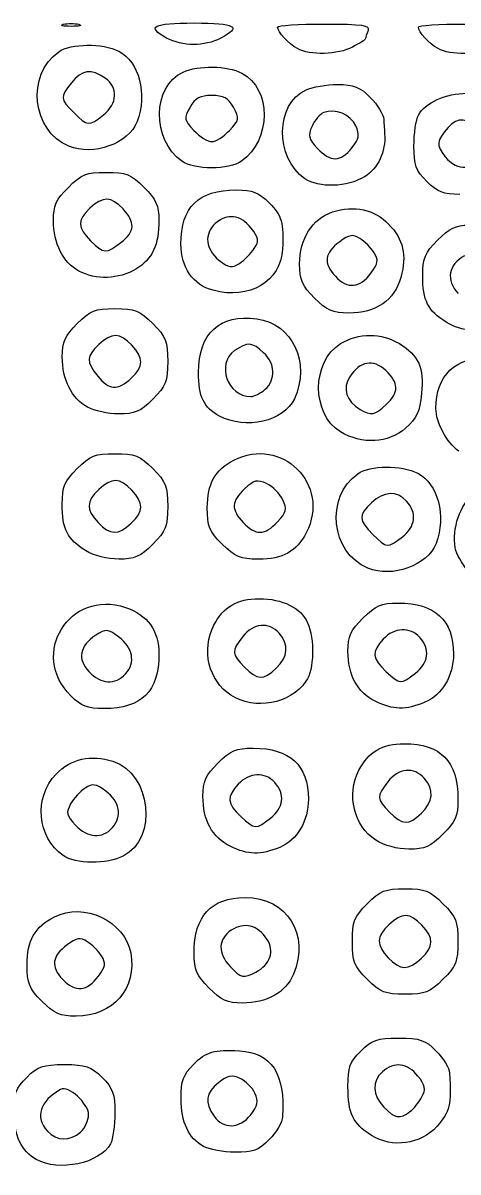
# Model space of a CAD drawing. Extents: x -1 to 2559, y 1 to 1442.
# Drawn here: x 1954.9 to 2086.8, y 1091.4 to 1440 of the extents above; entities that cross this region are included whole.
import ezdxf

# ---------------------------------------------------------------- set-up
doc = ezdxf.new("R2010")
doc.units = 0
doc.layers.get('0').update_dxf_attribs({"linetype": 'CONTINUOUS'})
doc.layers.add('IMAGE', color=7, linetype='CONTINUOUS')

# ---------------------------------------------------------------- blocks, each defined once
blk = doc.blocks.new('wave')
at = {"layer": 'IMAGE', "color": 7}
for points in [[(1064.23, -170.36), (1064.23, -170.36)], [(1095.56, -174.52), (1095.56, -174.52)], [(1135.23, -177.74), (1135.23, -177.74)], [(1177.9, -177.74), (1177.9, -177.74)], [(1076.38, -197.85), (1076.38, -197.85)], [(1114.63, -202.54), (1114.63, -202.54)], [(1065.9, -207.34), (1065.9, -207.34)], [(1151.73, -207.86), (1151.73, -207.86)], [(1137.52, -217.2), (1137.52, -217.2)], [(1174.46, -218.05), (1174.46, -218.05)], [(1081.72, -236.52), (1081.72, -236.52)], [(1122.16, -238.39), (1122.16, -238.39)], [(1068.91, -245.2), (1068.91, -245.2)], [(1157.55, -245.8), (1157.55, -245.8)], [(1109.65, -251.06), (1109.65, -251.06)], [(1140.43, -253.42), (1140.43, -253.42)], [(1180.31, -260.68), (1180.31, -260.68)], [(1084.81, -277.72), (1084.81, -277.72)], [(1125.46, -281.08), (1125.46, -281.08)], [(1162.14, -285.72), (1162.14, -285.72)], [(1071.58, -286.53), (1071.58, -286.53)], [(1111.6, -289.2), (1111.6, -289.2)], [(1084.81, -321.72), (1084.81, -321.72)], [(1129.22, -321.3), (1129.22, -321.3)], [(1167.05, -325.85), (1167.05, -325.85)], [(1070.98, -330.02), (1070.98, -330.02)], [(1112.43, -328.08), (1112.43, -328.08)], [(1156.56, -335.34), (1156.56, -335.34)], [(1128.81, -365.72), (1128.81, -365.72)], [(1083.13, -367.39), (1083.13, -367.39)], [(1171.05, -367.19), (1171.05, -367.19)], [(1066.53, -374.12), (1066.53, -374.12)], [(1115.01, -373.86), (1115.01, -373.86)], [(1158.83, -375.72), (1158.83, -375.72)], [(1127.05, -411.19), (1127.05, -411.19)], [(1172.81, -409.72), (1172.81, -409.72)], [(1079.13, -414.06), (1079.13, -414.06)], [(1159.01, -417.86), (1159.01, -417.86)], [(1114.83, -419.72), (1114.83, -419.72)], [(1064.19, -422.53), (1064.19, -422.53)], [(1172.81, -453.72), (1172.81, -453.72)], [(1074.89, -459.13), (1074.89, -459.13)], [(1122.62, -457.92), (1122.62, -457.92)], [(1156.43, -460.08), (1156.43, -460.08)], [(1108.43, -462.75), (1108.43, -462.75)], [(1057.76, -466.75), (1057.76, -466.75)], [(1121.06, -501.19), (1121.06, -501.19)], [(1169.35, -500.24), (1169.35, -500.24)], [(1069.46, -506.41), (1069.46, -506.41)], [(1157.65, -507.43), (1157.65, -507.43)], [(1106.71, -510.76), (1106.71, -510.76)], [(1056.04, -514.76), (1056.04, -514.76)]]:
    blk.add_lwpolyline(points, close=True, dxfattribs=at)
for points in [[(1100.19, -211.87), (1100.19, -211.87)], [(1148.31, -294.01), (1148.3, -294.01)]]:
    blk.add_lwpolyline(points, dxfattribs=at)
for points in [[(1066.56, -170.97), (1064, -170.97), (1062.95, -170.7), (1064.23, -170.36)], [(1064.23, -170.36), (1065.51, -170.03), (1067.61, -170.03), (1068.9, -170.36)], [(1068.9, -170.36), (1070.18, -170.7), (1069.13, -170.97), (1066.56, -170.97)], [(1095.56, -174.52), (1089.26, -171.1), (1091.37, -169.95), (1103.9, -169.95)], [(1103.9, -169.95), (1116.54, -169.95), (1118.61, -171.14), (1111.96, -174.58)], [(1129.23, -171.19), (1129.23, -170.69), (1135.57, -170.28), (1143.31, -170.28)], [(1143.31, -170.28), (1155.09, -170.28), (1157.27, -170.6), (1156.64, -172.22)], [(1171.9, -171.19), (1171.9, -170.69), (1178.23, -170.28), (1185.98, -170.28)], [(1135.23, -177.74), (1132.41, -176.2), (1129.23, -172.73), (1129.23, -171.19)], [(1156.64, -172.22), (1156.23, -173.29), (1155.9, -174.4), (1155.9, -174.69)], [(1177.9, -177.74), (1175.08, -176.2), (1171.9, -172.73), (1171.9, -171.19)], [(1062.85, -178.7), (1066.56, -176.1), (1076.17, -176), (1081.04, -178.52)], [(1111.96, -174.58), (1107.03, -177.13), (1100.33, -177.11), (1095.56, -174.52)], [(1151.96, -177.25), (1147.41, -179.61), (1139.08, -179.85), (1135.23, -177.74)], [(1155.9, -174.69), (1155.9, -174.98), (1154.13, -176.13), (1151.96, -177.25)], [(1194.63, -177.25), (1190.07, -179.61), (1181.75, -179.85), (1177.9, -177.74)], [(1065.9, -207.34), (1054.67, -202.7), (1052.86, -185.69), (1062.85, -178.7)], [(1081.04, -178.52), (1087.22, -181.71), (1089.77, -191.51), (1086.6, -199.86)], [(1076.93, -186.69), (1072.68, -183.72), (1069.82, -184.12), (1066.66, -188.13)], [(1100.53, -184.88), (1105.26, -182.72), (1113.89, -182.87), (1118.37, -185.18)], [(1066.66, -188.13), (1063.16, -192.58), (1063.18, -192.87), (1067.41, -197.1)], [(1076.38, -197.85), (1080.71, -194.45), (1080.95, -189.51), (1076.93, -186.69)], [(1100.19, -211.87), (1090.97, -205.41), (1091.17, -189.14), (1100.53, -184.88)], [(1118.37, -185.18), (1127.42, -189.86), (1127.36, -205.5), (1118.27, -211.87)], [(1137.52, -217.2), (1128.3, -210.74), (1128.51, -194.47), (1137.86, -190.21)], [(1137.86, -190.21), (1139.78, -189.33), (1144.07, -188.62), (1147.4, -188.62)], [(1147.4, -188.62), (1152.29, -188.62), (1154.17, -189.35), (1157.33, -192.51)], [(1171.94, -197.88), (1173.94, -194.13), (1180.29, -191.28), (1186.63, -191.28)], [(1109.23, -191.95), (1105.66, -191.95), (1104.23, -192.73), (1102.65, -195.54)], [(1115.81, -195.54), (1114.23, -192.73), (1112.8, -191.95), (1109.23, -191.95)], [(1157.33, -192.51), (1159.48, -194.66), (1161.3, -197.66), (1161.4, -199.18)], [(1067.41, -197.1), (1071.64, -201.33), (1071.93, -201.36), (1076.38, -197.85)], [(1102.65, -195.54), (1100.76, -198.91), (1100.83, -199.35), (1103.83, -202.54)], [(1114.63, -202.54), (1117.63, -199.35), (1117.7, -198.91), (1115.81, -195.54)], [(1143.22, -197.1), (1142.11, -197.53), (1140.51, -199.4), (1139.66, -201.26)], [(1152.93, -201.16), (1151.37, -197.74), (1146.67, -195.78), (1143.22, -197.1)], [(1170.56, -207.3), (1170.56, -203.53), (1171.18, -199.29), (1171.94, -197.88)], [(1190.63, -202.69), (1186.89, -198.7), (1183.77, -198.36), (1180.97, -201.62)], [(1086.6, -199.86), (1084.06, -206.54), (1073.32, -210.42), (1065.9, -207.34)], [(1139.66, -201.26), (1138.33, -204.18), (1138.55, -205.09), (1141.24, -207.96)], [(1151.73, -207.86), (1153.96, -205.02), (1154.17, -203.87), (1152.93, -201.16)], [(1161.4, -199.18), (1161.49, -200.7), (1161.62, -202.7), (1161.68, -203.62)], [(1180.97, -201.62), (1177.35, -205.84), (1177.24, -206.93), (1180.07, -210.53)], [(1103.83, -202.54), (1105.59, -204.42), (1108.02, -205.95), (1109.23, -205.95)], [(1109.23, -205.95), (1110.44, -205.95), (1112.87, -204.42), (1114.63, -202.54)], [(1161.68, -203.62), (1162.06, -208.98), (1159.65, -214.14), (1155.6, -216.61)], [(1141.24, -207.96), (1145.22, -212.2), (1148.34, -212.17), (1151.73, -207.86)], [(1174.46, -218.05), (1171.16, -214.75), (1170.56, -213.1), (1170.56, -207.3)], [(1118.27, -211.87), (1114.45, -214.55), (1104.01, -214.55), (1100.19, -211.87)], [(1180.07, -210.53), (1183.69, -215.13), (1188.99, -214.75), (1191.82, -209.69)], [(1065.76, -219.82), (1069.76, -215.82), (1071.12, -215.28), (1077.23, -215.28)], [(1077.23, -215.28), (1083.34, -215.28), (1084.7, -215.82), (1088.7, -219.82)], [(1155.6, -216.61), (1150.36, -219.8), (1141.64, -220.09), (1137.52, -217.2)], [(1184.53, -221.95), (1179.49, -221.95), (1177.65, -221.24), (1174.46, -218.05)], [(1061.23, -229.88), (1061.23, -225.37), (1062.06, -223.51), (1065.76, -219.82)], [(1082.33, -226.37), (1078.72, -222.52), (1076.26, -222.48), (1072.32, -226.18)], [(1088.7, -219.82), (1092.35, -223.47), (1093.23, -225.39), (1093.23, -229.73)], [(1099.9, -237.04), (1099.9, -225.75), (1105.16, -220.62), (1116.73, -220.62)], [(1116.73, -220.62), (1121.63, -220.62), (1123.51, -221.35), (1126.67, -224.51)], [(1072.32, -226.18), (1068.39, -229.87), (1068.43, -231.94), (1072.5, -236.01)], [(1081.72, -236.52), (1085.99, -233.16), (1086.15, -230.44), (1082.33, -226.37)], [(1126.67, -224.51), (1130.49, -228.34), (1131.16, -230.66), (1130.72, -238.57)], [(1145.88, -227.29), (1152.36, -225.15), (1158.67, -226.51), (1162.9, -230.97)], [(1068.91, -245.2), (1064.16, -242.61), (1061.23, -236.78), (1061.23, -229.88)], [(1093.23, -229.73), (1093.23, -237.38), (1091.28, -241.55), (1086.26, -244.61)], [(1121.16, -232.16), (1117.98, -228.12), (1113.88, -227.61), (1110.33, -230.82)], [(1135.9, -243.08), (1135.91, -235.35), (1139.71, -229.32), (1145.88, -227.29)], [(1110.33, -230.82), (1106.85, -233.98), (1107.31, -238.63), (1111.44, -241.88)], [(1122.16, -238.39), (1123.71, -236.06), (1123.58, -235.24), (1121.16, -232.16)], [(1162.9, -230.97), (1167.41, -235.7), (1168.45, -240.28), (1166.6, -247.16)], [(1177.76, -235.82), (1181.26, -232.32), (1183.41, -231.28), (1187.16, -231.28)], [(1072.5, -236.01), (1076.48, -239.99), (1077.25, -240.03), (1081.72, -236.52)], [(1109.65, -251.06), (1103.55, -249.42), (1099.9, -244.17), (1099.9, -237.04)], [(1148.05, -236.3), (1143.4, -239.77), (1143.01, -242.84), (1146.73, -246.79)], [(1154.18, -235.36), (1151.97, -233.97), (1150.96, -234.13), (1148.05, -236.3)], [(1158.49, -239.66), (1157.58, -238.2), (1155.64, -236.27), (1154.18, -235.36)], [(1173.23, -246.57), (1173.23, -241.27), (1173.9, -239.68), (1177.76, -235.82)], [(1130.72, -238.57), (1130.17, -248.38), (1120.66, -254.02), (1109.65, -251.06)], [(1117.68, -242.87), (1119.16, -241.89), (1121.17, -239.88), (1122.16, -238.39)], [(1157.55, -245.8), (1159.72, -242.88), (1159.87, -241.88), (1158.49, -239.66)], [(1111.44, -241.88), (1114.52, -244.3), (1115.34, -244.43), (1117.68, -242.87)], [(1140.43, -253.42), (1136.66, -249.65), (1135.9, -247.9), (1135.9, -243.08)], [(1185.87, -240.63), (1180.99, -243.24), (1180.2, -248.01), (1183.97, -252.02)], [(1086.26, -244.61), (1081.13, -247.74), (1074.04, -247.98), (1068.91, -245.2)], [(1146.73, -246.79), (1150.47, -250.77), (1154.1, -250.44), (1157.55, -245.8)], [(1166.6, -247.16), (1164.73, -254.09), (1159.08, -257.94), (1150.76, -257.94)], [(1180.31, -260.68), (1174.8, -257.32), (1173.23, -254.19), (1173.23, -246.57)], [(1150.76, -257.94), (1145.94, -257.95), (1144.2, -257.18), (1140.43, -253.42)], [(1068.43, -261.15), (1072.42, -257.16), (1073.79, -256.62), (1079.9, -256.62)], [(1079.9, -256.62), (1086, -256.62), (1087.37, -257.16), (1091.36, -261.15)], [(1063.9, -271.22), (1063.9, -266.7), (1064.73, -264.85), (1068.43, -261.15)], [(1091.36, -261.15), (1095.36, -265.14), (1095.9, -266.51), (1095.9, -272.62)], [(1105.23, -275.97), (1105.23, -264.09), (1111.65, -258.18), (1122.92, -259.69)], [(1122.92, -259.69), (1133.71, -261.14), (1139.29, -273.04), (1134.3, -283.99)], [(1195.88, -261.29), (1190.66, -263.99), (1185.41, -263.79), (1180.31, -260.68)], [(1085, -267.7), (1081.38, -263.85), (1078.93, -263.81), (1074.98, -267.51)], [(1148.3, -267.23), (1153.74, -263.91), (1160.73, -263.91), (1166.15, -267.22)], [(1074.98, -267.51), (1071.19, -271.08), (1071.13, -272.62), (1074.66, -277.1)], [(1084.81, -277.72), (1088.66, -274.1), (1088.7, -271.65), (1085, -267.7)], [(1124.98, -270), (1121.48, -266.74), (1120.08, -266.64), (1116.19, -269.36)], [(1148.3, -294.01), (1139.45, -288.61), (1139.45, -272.62), (1148.3, -267.23)], [(1166.15, -267.22), (1172.03, -270.8), (1173.65, -274.46), (1172.89, -282.4)], [(1071.58, -286.53), (1066.82, -283.95), (1063.9, -278.12), (1063.9, -271.22)], [(1116.19, -269.36), (1110.5, -273.35), (1113.99, -283.28), (1121.09, -283.28)], [(1125.46, -281.08), (1128.74, -278.1), (1128.53, -273.31), (1124.98, -270)], [(1162.01, -275.39), (1158.21, -271.82), (1154.23, -272.52), (1151.1, -277.29)], [(1177.23, -286.88), (1177.23, -276.84), (1183.11, -271.28), (1193.73, -271.28)], [(1095.9, -272.62), (1095.9, -278.72), (1095.36, -280.09), (1091.36, -284.08)], [(1162.14, -285.72), (1166.08, -282.02), (1166.05, -279.18), (1162.01, -275.39)], [(1074.66, -277.1), (1078.02, -281.37), (1080.74, -281.54), (1084.81, -277.72)], [(1111.6, -289.2), (1106.77, -286.59), (1105.23, -283.38), (1105.23, -275.97)], [(1151.1, -277.29), (1148.8, -280.8), (1150.06, -284.74), (1154.25, -287.18)], [(1121.09, -283.28), (1122.15, -283.28), (1124.12, -282.29), (1125.46, -281.08)], [(1091.36, -284.08), (1087.57, -287.88), (1085.89, -288.61), (1081.03, -288.56)], [(1134.3, -283.99), (1131.21, -290.77), (1119.46, -293.47), (1111.6, -289.2)], [(1154.25, -287.18), (1157.61, -289.15), (1158.71, -288.94), (1162.14, -285.72)], [(1172.89, -282.4), (1172.37, -287.82), (1171.43, -289.85), (1168.05, -292.87)], [(1081.03, -288.56), (1077.84, -288.53), (1073.59, -287.62), (1071.58, -286.53)], [(1184.19, -299.87), (1180.52, -297.3), (1177.23, -291.15), (1177.23, -286.88)], [(1115.91, -302.61), (1130.47, -295.08), (1145.43, -310.04), (1137.9, -324.6)], [(1168.05, -292.87), (1162.9, -297.47), (1154.76, -297.94), (1148.31, -294.01)], [(1068.43, -305.15), (1072.42, -301.16), (1073.79, -300.62), (1079.9, -300.62)], [(1079.9, -300.62), (1086, -300.62), (1087.37, -301.16), (1091.36, -305.15)], [(1107.9, -317.05), (1107.9, -309.7), (1110.19, -305.57), (1115.91, -302.61)], [(1063.9, -315.9), (1063.9, -310.61), (1064.57, -309.01), (1068.43, -305.15)], [(1091.36, -305.15), (1095.36, -309.14), (1095.9, -310.51), (1095.9, -316.62)], [(1156.56, -335.34), (1145.34, -330.7), (1143.53, -313.69), (1153.52, -306.7)], [(1153.52, -306.7), (1157.23, -304.1), (1166.84, -304), (1171.7, -306.52)], [(1171.7, -306.52), (1177.89, -309.71), (1180.44, -319.51), (1177.26, -327.86)], [(1085, -311.7), (1081.38, -307.85), (1078.93, -307.81), (1074.98, -311.51)], [(1125.9, -309.71), (1123, -308.39), (1122.08, -308.61), (1119.22, -311.29)], [(1130.8, -314.61), (1129.96, -312.76), (1127.75, -310.55), (1125.9, -309.71)], [(1074.98, -311.51), (1071.14, -315.13), (1071.09, -317.59), (1074.8, -321.53)], [(1084.81, -321.72), (1088.66, -318.1), (1088.7, -315.65), (1085, -311.7)], [(1119.22, -311.29), (1115.14, -315.13), (1115.04, -317.53), (1118.8, -321.53)], [(1168.36, -315.05), (1165.41, -311.8), (1161.42, -311.98), (1157.65, -315.51)], [(1183.11, -329.14), (1182.03, -323.38), (1184.61, -315.97), (1188.84, -312.64)], [(1070.98, -330.02), (1065.47, -326.65), (1063.9, -323.52), (1063.9, -315.9)], [(1095.9, -316.62), (1095.9, -322.72), (1095.36, -324.09), (1091.36, -328.08)], [(1112.43, -328.08), (1108.51, -324.17), (1107.9, -322.66), (1107.9, -317.05)], [(1129.22, -321.3), (1131.91, -318.43), (1132.12, -317.51), (1130.8, -314.61)], [(1157.65, -315.51), (1153.7, -319.23), (1153.77, -320.79), (1158.08, -325.1)], [(1167.05, -325.85), (1171.07, -322.69), (1171.56, -318.6), (1168.36, -315.05)], [(1074.8, -321.53), (1078.41, -325.38), (1080.87, -325.42), (1084.81, -321.72)], [(1118.8, -321.53), (1122.52, -325.49), (1125.33, -325.43), (1129.22, -321.3)], [(1137.9, -324.6), (1134.95, -330.32), (1130.81, -332.62), (1123.47, -332.62)], [(1158.08, -325.1), (1162.31, -329.33), (1162.6, -329.36), (1167.05, -325.85)], [(1081.03, -332.61), (1077.64, -332.61), (1073.46, -331.53), (1070.98, -330.02)], [(1091.36, -328.08), (1087.59, -331.85), (1085.85, -332.61), (1081.03, -332.61)], [(1123.47, -332.62), (1117.85, -332.62), (1116.35, -332), (1112.43, -328.08)], [(1177.26, -327.86), (1174.73, -334.54), (1163.99, -338.42), (1156.56, -335.34)], [(1193.23, -341.01), (1189.17, -339.53), (1183.91, -333.36), (1183.11, -329.14)], [(1066.53, -374.12), (1053.83, -361.42), (1066.06, -341.62), (1083.12, -347.25)], [(1109.89, -352.63), (1112.75, -347.1), (1116.99, -344.62), (1123.59, -344.62)], [(1123.59, -344.62), (1130.74, -344.62), (1136.22, -347.33), (1138.3, -351.91)], [(1083.12, -347.25), (1089.72, -349.42), (1093.23, -354.34), (1093.23, -361.4)], [(1155.1, -350.48), (1158.95, -346.63), (1160.56, -345.95), (1165.83, -345.95)], [(1165.83, -345.95), (1176.93, -345.95), (1182.56, -351.15), (1182.56, -361.41)], [(1129.69, -355.05), (1126.54, -351.58), (1121.88, -352.03), (1118.66, -356.13)], [(1138.3, -351.91), (1140.54, -356.82), (1140.29, -366.13), (1137.82, -369.66)], [(1150.56, -360.55), (1150.56, -356.03), (1151.4, -354.18), (1155.1, -350.48)], [(1080.97, -356.21), (1077.61, -353.71), (1077.18, -353.68), (1074.07, -355.71)], [(1115.01, -373.86), (1108.32, -369.58), (1106.03, -360.08), (1109.89, -352.63)], [(1128.81, -365.72), (1132.44, -362.3), (1132.76, -358.45), (1129.69, -355.05)], [(1172.36, -356.39), (1169.39, -353.1), (1164.59, -353.31), (1161.28, -356.87)], [(1074.07, -355.71), (1069.14, -358.94), (1068.4, -362.89), (1072, -366.73)], [(1083.13, -367.39), (1086.23, -363.97), (1085.36, -359.47), (1080.97, -356.21)], [(1118.66, -356.13), (1115.15, -360.59), (1115.19, -361.36), (1119.17, -365.34)], [(1161.28, -356.87), (1157.69, -360.73), (1157.85, -362.75), (1162.09, -366.68)], [(1171.05, -367.19), (1175.07, -364.03), (1175.56, -359.93), (1172.36, -356.39)], [(1093.23, -361.4), (1093.23, -372.77), (1088, -377.95), (1076.53, -377.95)], [(1158.83, -375.72), (1153.41, -373.05), (1150.56, -367.83), (1150.56, -360.55)], [(1182.56, -361.41), (1182.56, -368.07), (1179.12, -373.85), (1173.85, -376.05)], [(1119.17, -365.34), (1123.19, -369.37), (1124.86, -369.43), (1128.81, -365.72)], [(1072, -366.73), (1075.65, -370.61), (1079.99, -370.87), (1083.13, -367.39)], [(1162.09, -366.68), (1166.37, -370.64), (1166.63, -370.66), (1171.05, -367.19)], [(1137.82, -369.66), (1132.94, -376.62), (1122.35, -378.57), (1115.01, -373.86)], [(1076.53, -377.95), (1071.51, -377.95), (1069.64, -377.23), (1066.53, -374.12)], [(1173.85, -376.05), (1168.02, -378.49), (1164.29, -378.41), (1158.83, -375.72)], [(1111.1, -394.48), (1114.95, -390.63), (1116.56, -389.95), (1121.83, -389.95)], [(1121.83, -389.95), (1132.93, -389.95), (1138.56, -395.15), (1138.56, -405.41)], [(1153.89, -396.63), (1156.75, -391.1), (1160.99, -388.62), (1167.59, -388.62)], [(1167.59, -388.62), (1178.77, -388.62), (1183.9, -393.92), (1183.9, -405.48)], [(1062.02, -397.82), (1066.46, -393.19), (1072.69, -391.79), (1079.25, -393.95)], [(1079.25, -393.95), (1090.91, -397.8), (1093.01, -417.21), (1082.37, -422.72)], [(1106.56, -404.55), (1106.56, -400.03), (1107.4, -398.18), (1111.1, -394.48)], [(1128.36, -400.39), (1125.39, -397.1), (1120.59, -397.31), (1117.28, -400.87)], [(1159.01, -417.86), (1152.32, -413.58), (1150.03, -404.08), (1153.89, -396.63)], [(1173.69, -399.05), (1170.54, -395.58), (1165.88, -396.03), (1162.66, -400.13)], [(1064.19, -422.53), (1056.32, -417.02), (1055.26, -404.88), (1062.02, -397.82)], [(1077.08, -402.96), (1074.1, -400.74), (1073.19, -400.62), (1070.83, -402.09)], [(1117.28, -400.87), (1113.69, -404.73), (1113.85, -406.75), (1118.09, -410.68)], [(1127.05, -411.19), (1131.07, -408.03), (1131.56, -403.93), (1128.36, -400.39)], [(1162.66, -400.13), (1159.15, -404.59), (1159.19, -405.36), (1163.17, -409.34)], [(1172.81, -409.72), (1176.44, -406.3), (1176.76, -402.45), (1173.69, -399.05)], [(1070.83, -402.09), (1069.3, -403.05), (1067.32, -405.2), (1066.42, -406.89)], [(1079.13, -414.06), (1082.2, -410.67), (1081.37, -406.15), (1077.08, -402.96)], [(1066.42, -406.89), (1064.99, -409.55), (1065.19, -410.4), (1067.9, -413.29)], [(1114.83, -419.72), (1109.41, -417.05), (1106.56, -411.83), (1106.56, -404.55)], [(1138.56, -405.41), (1138.56, -412.07), (1135.12, -417.85), (1129.85, -420.05)], [(1183.9, -405.48), (1183.9, -410.6), (1183.19, -412.25), (1179.36, -416.08)], [(1118.09, -410.68), (1122.37, -414.64), (1122.63, -414.66), (1127.05, -411.19)], [(1163.17, -409.34), (1167.19, -413.37), (1168.86, -413.43), (1172.81, -409.72)], [(1067.9, -413.29), (1071.64, -417.26), (1075.96, -417.56), (1079.13, -414.06)], [(1169.03, -420.59), (1165.51, -420.58), (1161.57, -419.51), (1159.01, -417.86)], [(1179.36, -416.08), (1175.58, -419.86), (1173.86, -420.61), (1169.03, -420.59)], [(1129.85, -420.05), (1124.02, -422.49), (1120.29, -422.41), (1114.83, -419.72)], [(1082.37, -422.72), (1077.51, -425.23), (1067.9, -425.13), (1064.19, -422.53)], [(1103.9, -452.02), (1103.9, -440.91), (1109.1, -435.28), (1119.36, -435.28)], [(1119.36, -435.28), (1132.12, -435.28), (1139.1, -446.38), (1134, -458.57)], [(1156.43, -437.15), (1160.42, -433.16), (1161.79, -432.62), (1167.9, -432.62)], [(1167.9, -432.62), (1174, -432.62), (1175.37, -433.16), (1179.36, -437.15)], [(1061.53, -441.13), (1070.41, -436.53), (1082.87, -442.43), (1084.68, -452.1)], [(1151.9, -448.62), (1151.9, -442.51), (1152.44, -441.14), (1156.43, -437.15)], [(1179.36, -437.15), (1183.36, -441.14), (1183.9, -442.51), (1183.9, -448.62)], [(1053.23, -455.71), (1053.23, -448.27), (1055.53, -444.23), (1061.53, -441.13)], [(1126.03, -447.96), (1123.19, -443.64), (1119.13, -442.6), (1115.16, -445.2)], [(1173, -443.7), (1169.38, -439.85), (1166.93, -439.81), (1162.98, -443.51)], [(1115.16, -445.2), (1111.12, -447.85), (1110.98, -452.13), (1114.8, -456.2)], [(1162.98, -443.51), (1159.14, -447.13), (1159.09, -449.59), (1162.8, -453.53)], [(1172.81, -453.72), (1176.66, -450.1), (1176.7, -447.65), (1173, -443.7)], [(1065.38, -449.63), (1060.73, -453.1), (1060.35, -456.17), (1064.06, -460.12)], [(1071.52, -448.69), (1069.3, -447.3), (1068.3, -447.46), (1065.38, -449.63)], [(1075.82, -452.99), (1074.91, -451.54), (1072.98, -449.6), (1071.52, -448.69)], [(1122.62, -457.92), (1127, -455.57), (1128.38, -451.55), (1126.03, -447.96)], [(1156.43, -460.08), (1152.44, -456.09), (1151.9, -454.72), (1151.9, -448.62)], [(1183.9, -448.62), (1183.9, -454.72), (1183.36, -456.09), (1179.36, -460.08)], [(1084.68, -452.1), (1086.67, -462.74), (1079.3, -471.27), (1068.1, -471.28)], [(1074.89, -459.13), (1077.05, -456.22), (1077.21, -455.21), (1075.82, -452.99)], [(1108.43, -462.75), (1104.57, -458.89), (1103.9, -457.29), (1103.9, -452.02)], [(1057.76, -466.75), (1053.85, -462.83), (1053.23, -461.33), (1053.23, -455.71)], [(1114.8, -456.2), (1118.05, -459.66), (1118.98, -459.87), (1122.62, -457.92)], [(1162.8, -453.53), (1166.41, -457.38), (1168.87, -457.42), (1172.81, -453.72)], [(1064.06, -460.12), (1067.8, -464.1), (1071.44, -463.77), (1074.89, -459.13)], [(1134, -458.57), (1131.71, -464.06), (1125.97, -467.28), (1118.5, -467.28)], [(1167.9, -464.62), (1161.79, -464.62), (1160.42, -464.08), (1156.43, -460.08)], [(1179.36, -460.08), (1175.37, -464.08), (1174, -464.62), (1167.9, -464.62)], [(1118.5, -467.28), (1113.98, -467.28), (1112.13, -466.45), (1108.43, -462.75)], [(1068.1, -471.28), (1063.27, -471.28), (1061.53, -470.52), (1057.76, -466.75)], [(1154.46, -481.85), (1157.85, -478.46), (1159.34, -477.95), (1165.9, -477.95)], [(1165.9, -477.95), (1172.45, -477.95), (1173.94, -478.46), (1177.33, -481.85)], [(1103.79, -485.85), (1107.6, -482.04), (1109.94, -481.36), (1117.68, -481.78)], [(1117.68, -481.78), (1127.32, -482.3), (1131.54, -488.73), (1130.75, -501.72)], [(1150.56, -492.6), (1150.56, -486.8), (1151.16, -485.14), (1154.46, -481.85)], [(1177.33, -481.85), (1179.48, -483.99), (1181.3, -486.99), (1181.4, -488.51)], [(1053.13, -489.85), (1056.52, -486.46), (1058.01, -485.95), (1064.56, -485.95)], [(1064.56, -485.95), (1071.12, -485.95), (1072.61, -486.46), (1076, -489.85)], [(1099.94, -496.18), (1099.9, -490.81), (1100.54, -489.1), (1103.79, -485.85)], [(1171.77, -489.42), (1168.64, -485.44), (1164.53, -484.96), (1161, -488.16)], [(1049.28, -500.18), (1049.24, -494.81), (1049.88, -493.1), (1053.13, -489.85)], [(1076, -489.85), (1079.3, -493.14), (1079.9, -494.8), (1079.9, -500.6)], [(1111.32, -491.45), (1107.39, -494.54), (1107.01, -497.43), (1109.97, -501.65)], [(1117.84, -490.17), (1115.34, -489.03), (1114.08, -489.28), (1111.32, -491.45)], [(1122.35, -494.67), (1121.57, -492.97), (1119.54, -490.94), (1117.84, -490.17)], [(1161, -488.16), (1157.75, -491.1), (1157.92, -495.1), (1161.46, -498.86)], [(1172.98, -495.76), (1174.23, -493.41), (1174.02, -492.28), (1171.77, -489.42)], [(1181.4, -488.51), (1181.97, -498.05), (1181.42, -500.36), (1177.52, -504.73)], [(1063.41, -493.5), (1057.05, -497.09), (1055.55, -501.88), (1059.44, -506.18)], [(1071.9, -501.17), (1071.9, -497.76), (1065.73, -492.19), (1063.41, -493.5)], [(1121.06, -501.19), (1123.24, -498.43), (1123.48, -497.17), (1122.35, -494.67)], [(1157.65, -507.43), (1152.03, -503.89), (1150.56, -500.84), (1150.56, -492.6)], [(1106.71, -510.76), (1102.16, -508.23), (1100, -503.58), (1099.94, -496.18)], [(1169.35, -500.24), (1170.51, -499.35), (1172.15, -497.33), (1172.98, -495.76)], [(1056.04, -514.76), (1051.49, -512.23), (1049.33, -507.58), (1049.28, -500.18)], [(1069.46, -506.41), (1070.8, -505.2), (1071.9, -502.84), (1071.9, -501.17)], [(1079.9, -500.6), (1079.9, -504.37), (1079.28, -508.61), (1078.52, -510.02)], [(1109.97, -501.65), (1112.76, -505.63), (1117.73, -505.43), (1121.06, -501.19)], [(1130.75, -501.72), (1130.65, -503.42), (1128.81, -506.57), (1126.67, -508.72)], [(1161.46, -498.86), (1164.72, -502.33), (1166.27, -502.6), (1169.35, -500.24)], [(1177.52, -504.73), (1172.63, -510.2), (1163.94, -511.38), (1157.65, -507.43)], [(1059.44, -506.18), (1062.18, -509.21), (1066.26, -509.3), (1069.46, -506.41)], [(1126.67, -508.72), (1123.41, -511.97), (1121.7, -512.61), (1116.33, -512.57)], [(1078.52, -510.02), (1075.37, -515.92), (1062.89, -518.55), (1056.04, -514.76)], [(1116.33, -512.57), (1112.79, -512.54), (1108.46, -511.73), (1106.71, -510.76)]]:
    blk.add_open_spline(points, degree=3, dxfattribs=at)

msp = doc.modelspace()

# ---------------------------------------------------------------- block references
at = {"linetype": 'Continuous'}
msp.add_blockref('wave', (902.91, 1609.95), dxfattribs=at)

doc.saveas('drawing.dxf')
